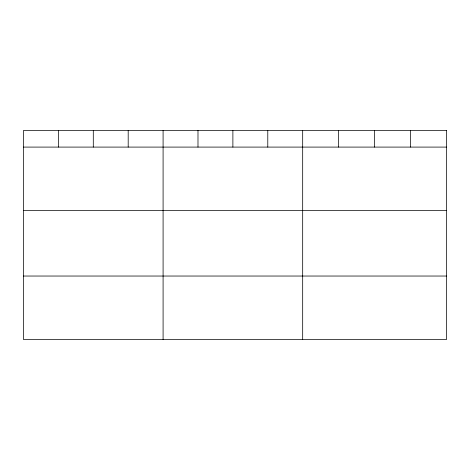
<?xml version="1.0" encoding="UTF-8"?>
<svg xmlns="http://www.w3.org/2000/svg" width="470" height="470" viewBox="0 0 470 470"><rect width="100%" height="100%" fill="white"/><g stroke="black" fill="none" stroke-linecap="round" stroke-linejoin="round"><path stroke-width="0.7" d="M23.5 147.092L446.5 147.092M23.5 210.601L446.5 210.601M23.5 276.037L446.5 276.037M410.545 130.454L410.545 147.092M374.59 130.454L374.59 147.092M338.635 130.454L338.635 147.092M302.68 130.454L302.68 339.546M267.783 130.454L267.783 147.092M232.885 130.454L232.885 147.092M197.988 130.454L197.988 147.092M163.09 130.454L163.09 339.546M128.192 130.454L128.192 147.092M93.295 130.454L93.295 147.092M58.398 130.454L58.398 147.092M446.5 130.454L23.5 130.454L23.5 339.546L446.5 339.546L446.5 130.454"/></g></svg>
